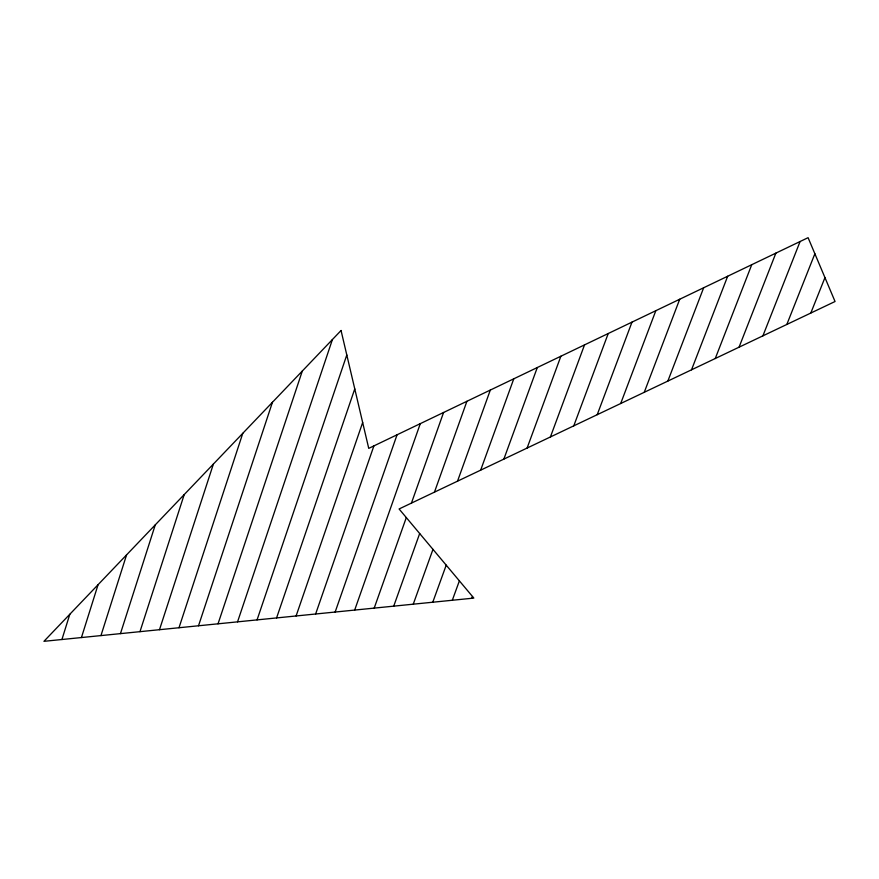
<?xml version="1.0" encoding="UTF-8"?>
<svg xmlns="http://www.w3.org/2000/svg" width="879" height="879" viewBox="0 0 879 879"><rect width="100%" height="100%" fill="white"/><g stroke="black" fill="none" stroke-linecap="round" stroke-linejoin="round"><path stroke-width="1.32" d="M61.926 639.516L69.815 614.267M81.439 637.55L98.074 584.689M100.953 635.594L126.565 554.891M120.456 633.627L155.275 524.851M139.97 631.66L184.216 494.569M159.484 629.705L213.388 464.057M178.997 627.738L242.791 433.292M198.511 625.782L272.435 402.285M218.036 623.815L302.31 371.026M237.55 621.849L332.427 339.514M257.064 619.893L346.798 354.973M276.588 617.926L354.764 388.903M296.102 615.97L362.664 422.502M315.627 614.003L373.905 445.884M335.152 612.037L397.066 434.786M354.676 610.081L420.294 423.645M374.201 608.114L406.307 517.577M411.438 503.096L443.576 412.482M393.726 606.147L419.679 533.52M434.457 492.141L466.914 401.285M413.251 604.192L432.973 549.375M457.53 481.165L490.317 390.067M432.776 602.225L446.213 565.164M480.659 470.155L513.775 378.816M452.311 600.258L459.387 580.865M503.854 459.124L537.3 367.532M471.836 598.291L472.495 596.5M527.103 448.059L560.879 356.226M550.408 436.962L584.524 344.887M573.778 425.843L608.224 333.526M597.215 414.69L631.99 322.132M620.695 403.516L655.822 310.705M644.252 392.309L679.709 299.245M667.853 381.068L703.661 287.763M691.531 369.806L727.669 276.248M715.264 358.511L751.743 264.7M739.052 347.194L775.882 253.119M762.906 335.844L800.088 241.516M786.826 324.461L814.877 253.756M810.801 313.056L824.952 277.61M341.052 330.504L43.95 641.318L473.836 598.094L399.088 508.974L835.05 301.508L808.087 237.682L368.74 448.367L341.052 330.504"/></g></svg>
